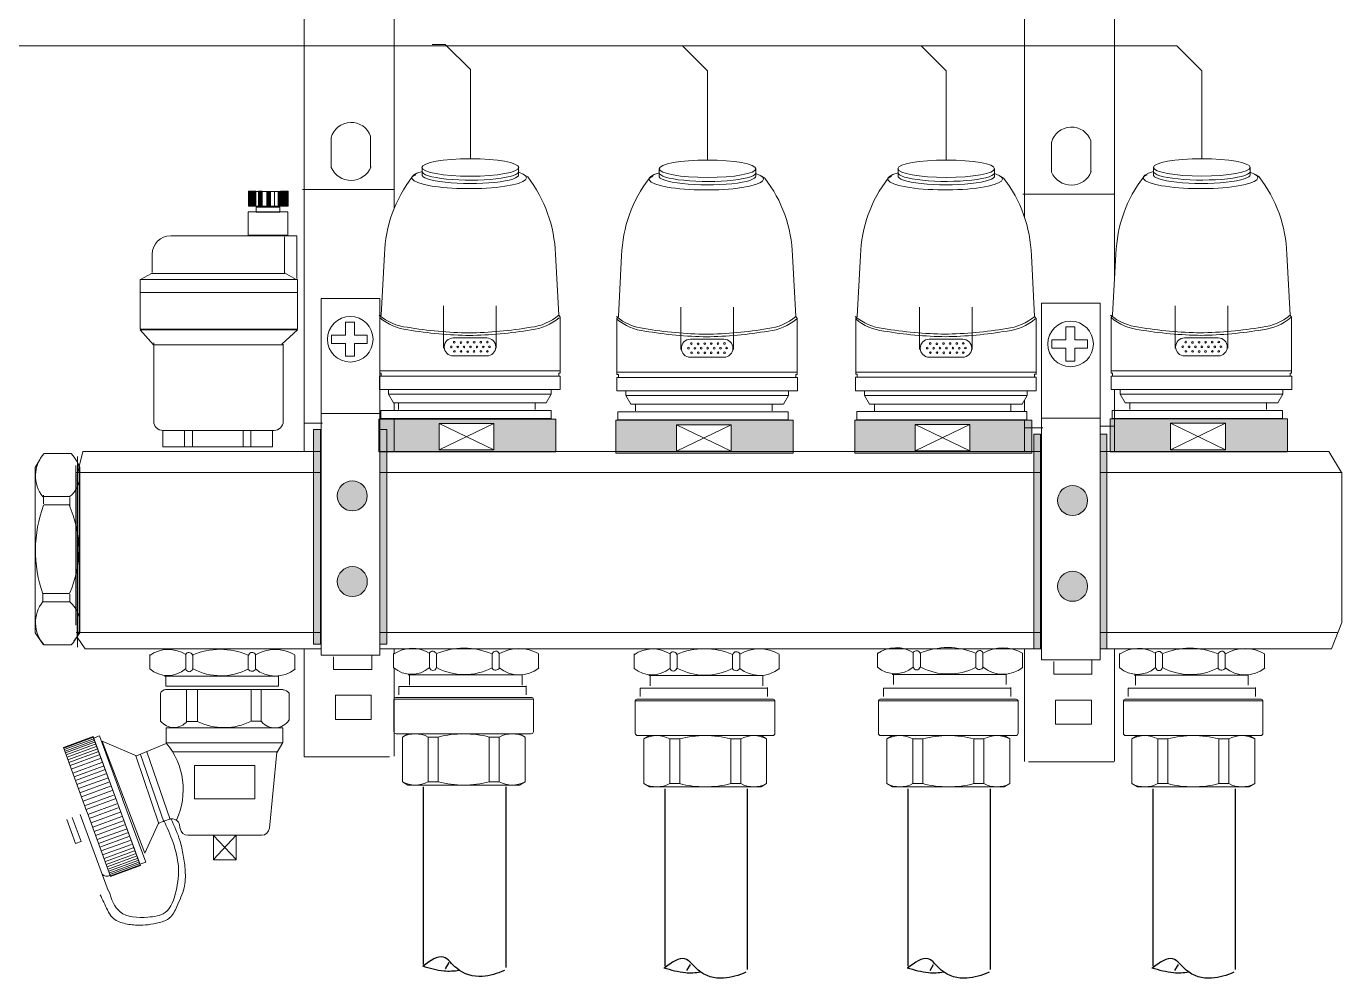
# Model space of a CAD drawing. Header units: millimetres. Extents: x -559267 to 14075, y 0 to 209897.
# Drawn here: x 1522.1 to 1595.4, y 127.4 to 180.5 of the extents above; entities that cross this region are included whole.
import ezdxf

# ---------------------------------------------------------------- set-up
doc = ezdxf.new("R2010")
doc.units = ezdxf.units.MM
doc.layers.add('Обвязка коллекторов для теплого пола_dwg', color=8, linetype='Continuous', lineweight=9)

# ---------------------------------------------------------------- blocks, each defined once
blk = doc.blocks.new('Обвязка коллекторов для теплого пола_dwg-499584-Коллектор теплого пола')
at = {"lineweight": 9, "true_color": 0x000000}
for points in [[(-2731.7, -1176.7), (-2731.7, -1117.4), (-2746.4, -1117.4), (-2746.4, -1176.7)], [(-2717.1, -1176.7), (-2717.1, -1117.4), (-2731.7, -1117.4), (-2731.7, -1176.7)], [(-2706.1, -1176.7), (-2691.5, -1176.7), (-2691.5, -1117.4), (-2706.1, -1117.4)], [(-2658.5, -1178.2), (-2658.5, -1118.9), (-2673.1, -1118.9), (-2673.1, -1178.2)], [(-2628.5, -1177.4), (-2588.2, -1176.7), (-2588.2, -1118.2), (-2628.5, -1118.2)], [(-2603.6, -1176.7), (-2603.6, -1117.4), (-2618.2, -1117.4), (-2618.2, -1176.7)], [(-2588.2, -1176.7), (-2588.2, -1117.4), (-2602.8, -1117.4), (-2602.8, -1176.7)]]:
    blk.add_hatch(color=18, dxfattribs=at).paths.add_polyline_path(points)
h = blk.add_hatch(color=18, dxfattribs=at)
h.paths.add_polyline_path([(-2226.3, -2158.3), (-1518.6, -2158.3), (-1518.6, -2027.4), (-2226.3, -2027.4)])
h.paths.add_polyline_path([(-1766.4, -2150), (-1984.9, -2150), (-1984.9, -2044.7), (-1766.4, -2044.7)])
h = blk.add_hatch(color=18, dxfattribs=at)
h.paths.add_polyline_path([(-571.6, -2163.6), (-571.6, -2032.6), (-1279.2, -2032.6), (-1279.2, -2163.6), (-995.6, -2163.6)])
h.paths.add_polyline_path([(-995.6, -2155.3), (-1037.8, -2155.3), (-1037.8, -2050), (-819.3, -2050), (-819.3, -2155.3)])
h = blk.add_hatch(color=18, dxfattribs=at)
h.paths.add_polyline_path([(382.1, -2163.3), (382.1, -2032.4), (-325.6, -2032.4), (-325.6, -2163.3)])
h.paths.add_polyline_path([(134.3, -2155), (-84.2, -2155), (-84.2, -2049.7), (134.3, -2049.7)])
h = blk.add_hatch(color=18, dxfattribs=at)
h.paths.add_polyline_path([(694.7, -2158.1), (1402.4, -2158.1), (1402.4, -2027.1), (694.7, -2027.1)])
h.paths.add_polyline_path([(936.1, -2149.8), (936.1, -2044.5), (1154.6, -2044.5), (1154.6, -2149.8)])
h = blk.add_hatch(color=18, dxfattribs=at)
h.paths.add_polyline_path([(-2222.1, -2926.1), (-2194.6, -2926.1), (-2194.6, -2069.3), (-2222.1, -2069.3), (-2222.1, -2526.7)])
h.paths.add_polyline_path([(-2487, -2926.1), (-2459.5, -2926.1), (-2459.5, -2069.3), (-2487, -2069.3), (-2487, -2526.7)])
h.paths.add_polyline_path([(-2331.8, -2736.6), (-2316.3, -2734.6), (-2301.9, -2728.6), (-2289.5, -2719.1), (-2279.9, -2706.7), (-2274, -2692.2), (-2271.9, -2676.7), (-2274, -2661.2), (-2279.9, -2646.8), (-2289.5, -2634.4), (-2301.9, -2624.8), (-2316.3, -2618.9), (-2331.8, -2616.8), (-2347.3, -2618.9), (-2361.8, -2624.8), (-2374.2, -2634.4), (-2383.7, -2646.8), (-2389.7, -2661.2), (-2391.7, -2676.7), (-2389.7, -2692.2), (-2383.7, -2706.7), (-2374.2, -2719.1), (-2361.8, -2728.6), (-2347.3, -2734.6)])
h.paths.add_polyline_path([(-2331.9, -2394.1), (-2316.4, -2392.1), (-2301.9, -2386.1), (-2289.5, -2376.6), (-2280, -2364.2), (-2274, -2349.7), (-2272, -2334.2), (-2274, -2318.7), (-2280, -2304.3), (-2289.5, -2291.9), (-2301.9, -2282.4), (-2316.4, -2276.4), (-2331.9, -2274.3), (-2347.4, -2276.4), (-2361.8, -2282.4), (-2374.2, -2291.9), (-2383.7, -2304.3), (-2389.7, -2318.7), (-2391.7, -2334.2), (-2389.7, -2349.7), (-2383.7, -2364.2), (-2374.2, -2376.6), (-2361.8, -2386.1), (-2347.4, -2392.1)])
h = blk.add_hatch(color=18, dxfattribs=at)
h.paths.add_polyline_path([(654.4, -2944.7), (681.8, -2944.7), (681.8, -2088), (654.4, -2088), (654.4, -2526.7)])
h.paths.add_polyline_path([(389.5, -2944.7), (416.9, -2944.7), (416.9, -2088), (389.5, -2088), (389.5, -2526.7)])
h.paths.add_polyline_path([(544.6, -2755.3), (560.1, -2753.2), (574.6, -2747.3), (587, -2737.7), (596.5, -2725.3), (602.5, -2710.9), (604.5, -2695.4), (602.5, -2679.9), (596.5, -2665.4), (587, -2653), (574.6, -2643.5), (560.1, -2637.5), (544.6, -2635.5), (529.1, -2637.5), (514.7, -2643.5), (502.3, -2653), (492.7, -2665.4), (486.8, -2679.9), (484.7, -2695.4), (486.8, -2710.9), (492.7, -2725.3), (502.3, -2737.7), (514.7, -2747.3), (529.1, -2753.2)])
h.paths.add_polyline_path([(544.6, -2412.8), (560.1, -2410.8), (574.5, -2404.8), (586.9, -2395.3), (596.4, -2382.9), (602.4, -2368.4), (604.5, -2352.9), (602.4, -2337.4), (596.4, -2323), (586.9, -2310.6), (574.5, -2301), (560.1, -2295.1), (544.6, -2293), (529.1, -2295.1), (514.6, -2301), (502.2, -2310.6), (492.7, -2323), (486.7, -2337.4), (484.7, -2352.9), (486.7, -2368.4), (492.7, -2382.9), (502.2, -2395.3), (514.6, -2404.8), (529.1, -2410.8)])
at = {"color": 18, "lineweight": 18, "true_color": 0x000000}
for p, q in [((-2524, -2157.1), (-2524, 958.6)), ((712, 958.6), (712, -1475.9)), ((352.5, -1221.1), (352.5, 734.9)), ((-2164.5, 491.2), (-2164.5, -1185.5)), ((-2416.3, -902.9), (-2416.3, -1023.4)), ((-2258.6, -898.6), (-2258.6, -1021.2)), ((460.1, -921.6), (460.1, -1042)), ((617.8, -917.2), (617.8, -1039.8)), ((-2053.3, -1053.2), (-2053.3, -1021.3)), ((-1667.5, -1053.3), (-1667.5, -1022.2)), ((-1106.3, -1058.4), (-1106.3, -1026.5)), ((-720.4, -1058.5), (-720.4, -1027.4)), ((-152.6, -1058.2), (-152.6, -1026.2)), ((233.2, -1058.3), (233.2, -1027.2)), ((867.7, -1053), (867.7, -1021)), ((1253.5, -1053.1), (1253.5, -1022)), ((-2078.8, -1052.2), (-2092.6, -1060.4)), ((-1645.2, -1052.2), (-1631.4, -1060.4)), ((-1131.8, -1057.5), (-1145.6, -1065.7)), ((-698.2, -1057.5), (-684.4, -1065.7)), ((-178.1, -1057.2), (-191.9, -1065.4)), ((255.5, -1057.2), (269.3, -1065.4)), ((842.2, -1052), (828.4, -1060.2)), ((1275.8, -1052), (1289.6, -1060.2)), ((-2164.4, -1110.9), (-2530.3, -1110.9)), ((712, -1129.6), (346.1, -1129.6)), ((-2602.1, -1446.9), (-2602.1, -1299.5)), ((-3130.8, -1442.7), (-3130.8, -1368.9)), ((-2603.1, -1443.9), (-2555.7, -1470.5)), ((-2552.4, -1522.3), (-3180.3, -1522.3)), ((-1967, -1575.6), (-1967, -1744.8)), ((-1757, -1575.6), (-1757, -1744.8)), ((954, -1575.3), (954, -1744.5)), ((1164, -1575.3), (1164, -1744.5)), ((-1020, -1580.8), (-1020, -1750)), ((-810, -1580.8), (-810, -1750)), ((-66.3, -1580.5), (-66.3, -1749.8)), ((143.7, -1580.5), (143.7, -1749.8)), ((-3125.1, -1723.3), (-3125.1, -2036.3)), ((-2607.7, -1728.4), (-2607.7, -2036.3)), ((-1794.7, -1703.8), (-1928.9, -1703.8)), ((-847.6, -1709), (-981.9, -1709)), ((106, -1708.7), (-28.2, -1708.7)), ((1126.4, -1703.5), (992.1, -1703.5)), ((-1794.7, -1775.5), (-1928.9, -1775.5)), ((-847.6, -1780.8), (-981.9, -1780.8)), ((106, -1780.5), (-28.2, -1780.5)), ((1126.4, -1775.3), (992.1, -1775.3)), ((-2221.5, -1834.8), (-1817.1, -1834.8)), ((-1502.5, -1834.8), (-1906.9, -1834.8)), ((699.5, -1834.5), (1103.9, -1834.5)), ((1418.5, -1834.5), (1014.1, -1834.5)), ((-1274.5, -1840), (-870.1, -1840)), ((-555.5, -1840), (-959.9, -1840)), ((-320.8, -1839.7), (83.6, -1839.7)), ((398.2, -1839.7), (-6.2, -1839.7)), ((712, -1909.2), (712, -2157.1)), ((-2164.5, -1962.5), (-2164.5, -1993)), ((-2147.7, -1961.7), (-2147.7, -1989.5)), ((-1602.2, -1989.5), (-1602.2, -1961.7)), ((-1200.7, -1966.9), (-1200.7, -1994.8)), ((-655.1, -1994.8), (-655.1, -1966.9)), ((-247, -1966.7), (-247, -1994.5)), ((298.5, -1994.5), (298.5, -1966.7)), ((352.5, -1998), (352.5, -1952.1)), ((773.3, -1961.4), (773.3, -1989.3)), ((1318.8, -1989.3), (1318.8, -1961.4)), ((-2451.1, -2044.5), (-2523.7, -2044.5)), ((-2223.4, -2005.7), (-2453.2, -2005.7)), ((-2164.5, -2025.7), (-2164.5, -2157.1)), ((-1984.9, -2044.7), (-1766.4, -2150)), ((352.5, -2157.1), (352.5, -2030.7)), ((653, -2024.3), (423.3, -2024.3)), ((936.1, -2044.5), (1154.6, -2149.8)), ((-3088.3, -2073.2), (-2644.5, -2073.2)), ((-3002.3, -2072.6), (-3002.3, -2137.4)), ((-2970.2, -2074.3), (-2970.2, -2137.9)), ((-2768.2, -2073.2), (-2768.2, -2138.5)), ((-2736.7, -2072.6), (-2736.7, -2138.5)), ((-1037.8, -2050), (-819.3, -2155.3)), ((-84.2, -2049.7), (134.3, -2155)), ((425.3, -2063.2), (352.8, -2063.2)), ((712, -2056.3), (655, -2056.3)), ((-3598.9, -2221.2), (-3578.3, -2187.4)), ((-3563.6, -2165), (-3455.2, -2165)), ((-2222.1, -2157.1), (420.4, -2157.1)), ((-3598.8, -2881.9), (-3598.8, -2221)), ((-2456, -2240.3), (-3434.3, -2240.3)), ((-3422, -2879.6), (-3422, -2218.6)), ((420.4, -2240.3), (-2222.1, -2240.3)), ((-3460.2, -2336.9), (-3567.1, -2336.9)), ((-3565.2, -2366.4), (-3565.2, -2331.2)), ((-3459.4, -2378.2), (-3459.4, -2340.6)), ((-3461.9, -2369.8), (-3563.9, -2369.8)), ((-3568, -2758.3), (-3568, -2725.5)), ((-3461.9, -2724.7), (-3567.1, -2724.7)), ((-3460.3, -2757.7), (-3460.3, -2726.1)), ((-3460.2, -2757.6), (-3567.1, -2757.6)), ((-3598.6, -2881.8), (-3565.2, -2929.5)), ((-3434.3, -2879.3), (-2456, -2879.3)), ((-2222.1, -2879.3), (420.4, -2879.3)), ((654.3, -2879.3), (1601.1, -2879.3)), ((-3563.6, -2929.5), (-3455.2, -2929.5)), ((-3140.7, -2968), (-3140.7, -3026.2)), ((-2997.1, -2967), (-2997.1, -3025.2)), ((-2969, -2969), (-2969, -3027.2)), ((-2747.1, -2970), (-2747.1, -3028.2)), ((-2718.9, -2970), (-2718.9, -3028.2)), ((-2561.4, -2970.1), (-2561.4, -3028.3)), ((420.4, -2944.7), (-2222.1, -2944.7)), ((-2167.3, -2963.3), (-2167.3, -3021.5)), ((-2164.5, -2944.7), (-2164.5, -2964.3)), ((-2023.7, -2962.3), (-2023.7, -3020.5)), ((-1995.6, -2964.3), (-1995.6, -3022.5)), ((-1773.7, -2965.3), (-1773.7, -3023.5)), ((-1745.5, -2965.3), (-1745.5, -3023.5)), ((-1587.9, -2965.3), (-1587.9, -3023.5)), ((-1206.6, -2965.6), (-1206.6, -3023.8)), ((-1063, -2964.6), (-1063, -3022.8)), ((-1034.9, -2966.6), (-1034.9, -3024.8)), ((-813, -2967.6), (-813, -3025.8)), ((-784.9, -2967.6), (-784.9, -3025.8)), ((-627.3, -2967.7), (-627.3, -3025.9)), ((-234.9, -2960.9), (-234.9, -3019.1)), ((-91.4, -2959.9), (-91.4, -3018.1)), ((-63.2, -2961.9), (-63.2, -3020.1)), ((158.7, -2962.9), (158.7, -3021.1)), ((186.8, -2962.9), (186.8, -3021.1)), ((344.4, -2963), (344.4, -3021.2)), ((352.5, -3394.5), (352.5, -2944.7)), ((712, -2944.7), (712, -3394.5)), ((732.1, -2963.6), (732.1, -3021.7)), ((875.7, -2962.5), (875.7, -3020.7)), ((903.8, -2964.6), (903.8, -3022.7)), ((1125.7, -2965.6), (1125.7, -3023.8)), ((1153.9, -2965.6), (1153.9, -3023.8)), ((1311.5, -2965.6), (1311.5, -3023.8)), ((-2164.5, -3022.4), (-2164.5, -3374)), ((-2629.5, -3054.3), (-3081.8, -3054.3)), ((-1656.1, -3049.5), (-2108.4, -3049.5)), ((-2103.5, -3089.9), (-2103.5, -3049.2)), ((-1653.7, -3049.2), (-1653.7, -3089.9)), ((-1637.8, -3092.3), (-1637.8, -3129)), ((-695.4, -3051.8), (-1147.7, -3051.8)), ((-1142.9, -3092.2), (-1142.9, -3051.6)), ((-693, -3051.6), (-693, -3092.2)), ((-673.6, -3099.1), (-673.6, -3135.9)), ((276.3, -3047.2), (-176, -3047.2)), ((-171.2, -3087.5), (-171.2, -3046.9)), ((278.7, -3046.9), (278.7, -3087.5)), ((297.4, -3099.1), (297.4, -3135.9)), ((1243.3, -3049.8), (791.1, -3049.8)), ((795.9, -3090.2), (795.9, -3049.5)), ((1245.7, -3049.5), (1245.7, -3090.2)), ((1275.4, -3099.1), (1275.4, -3135.9)), ((-3097.9, -3122.8), (-3097.9, -3233.8)), ((-2607.3, -3108), (-3077.5, -3108)), ((-2695.5, -3107.9), (-2695.5, -3236)), ((-2584.4, -3230.8), (-2584.4, -3121.3)), ((-3365, -3298.2), (-3483.7, -3341.7)), ((-3363.5, -3304), (-3482.2, -3347.5)), ((-3362.9, -3310.8), (-3478.8, -3353.2)), ((-3361.2, -3317.8), (-3477.1, -3360.3)), ((-3358.6, -3325.6), (-3474.5, -3368.1)), ((-3355.1, -3335.3), (-3471, -3377.7)), ((-3351.7, -3345.3), (-3467.6, -3387.8)), ((-3347.5, -3355.9), (-3463.4, -3398.4)), ((-3152.7, -3355.8), (-3059.5, -3626.9)), ((-2631.4, -3356.5), (-3049.5, -3356.5)), ((-2633.5, -3358.3), (-2662.9, -3661.3)), ((-2632.2, -3357.3), (-2609.1, -3319.3)), ((-3342.7, -3368.9), (-3458.6, -3411.4)), ((-3338.7, -3383.4), (-3454.6, -3425.8)), ((-3332.4, -3398.9), (-3448.3, -3441.4)), ((-3327.1, -3414.1), (-3443, -3456.6)), ((-3196.9, -3372.5), (-3104.9, -3643.6)), ((-3177.8, -3366.5), (-3084.6, -3635.2)), ((708.9, -3395.6), (367.9, -3395.6)), ((-3321.5, -3428.7), (-3437.4, -3471.1)), ((-3315.5, -3444), (-3431.4, -3486.5)), ((-3309.9, -3460.9), (-3425.8, -3503.4)), ((-3303.5, -3477.1), (-3419.4, -3519.6)), ((-3296.9, -3493.7), (-3412.8, -3536.2)), ((-3291.2, -3510.6), (-3407.1, -3553.1)), ((-3285.5, -3529), (-3401.4, -3571.5)), ((-3278.8, -3544.6), (-3394.7, -3587.1)), ((-3271.7, -3563.9), (-3387.6, -3606.4)), ((-3306.8, -3910.4), (-3418, -3606.9)), ((-3266.7, -3580.2), (-3382.6, -3622.6)), ((-3259.2, -3597.9), (-3375.1, -3640.4)), ((-3252.7, -3614.5), (-3368.6, -3657)), ((-3247, -3631.4), (-3362.9, -3673.9)), ((-3241.4, -3647.9), (-3357.3, -3690.4)), ((-3234.7, -3664.5), (-3350.6, -3706.9)), ((-3019.2, -3663.4), (-3021.5, -3649.6)), ((-3229.4, -3680), (-3345.3, -3722.5)), ((-3224.3, -3694.7), (-3340.2, -3737.2)), ((-3218.5, -3709.8), (-3334.4, -3752.3)), ((-3213.2, -3725.7), (-3329.1, -3768.2)), ((-2693.8, -3689.3), (-2988.6, -3689.3)), ((-2885.5, -3690), (-2795.1, -3786.7)), ((-3207, -3739.4), (-3322.9, -3781.8)), ((-3202.2, -3752.3), (-3318.1, -3794.8)), ((-3198.6, -3763.2), (-3314.5, -3805.7)), ((-3194.7, -3773), (-3310.6, -3815.5)), ((-3191.1, -3782.7), (-3307, -3825.1)), ((-3188, -3790.3), (-3303.9, -3832.8)), ((-3184.8, -3796.8), (-3300.7, -3839.3)), ((-3180.9, -3802.3), (-3299.6, -3845.8)), ((-3178.3, -3807.7), (-3297, -3851.2))]:
    blk.add_line(p, q, dxfattribs=at)
at = {"color": 18, "lineweight": 9, "true_color": 0x000000}
for p, q in [((-3428.9, -2176.4), (-3428.9, -2558.4)), ((-3419.8, -2277.4), (-3419.8, -2330.6)), ((-3428.9, -2938.7), (-3428.9, -2556.7)), ((-3419.8, -2819.9), (-3419.8, -2766.7)), ((-2158.8, -3139.1), (-1886.6, -3139.1)), ((-1615.3, -3139.1), (-1887.5, -3139.1)), ((-1194.7, -3146), (-922.5, -3146)), ((-651.1, -3146), (-923.3, -3146)), ((-223.6, -3146), (48.6, -3146)), ((319.9, -3146), (47.7, -3146)), ((754.3, -3146), (1026.5, -3146)), ((1297.9, -3146), (1025.7, -3146)), ((-2156.5, -3284.5), (-1886.3, -3284.5)), ((-1617.6, -3284.5), (-1887, -3284.5)), ((-1192.3, -3291.4), (-922.2, -3291.4)), ((-653.4, -3291.4), (-922.9, -3291.4)), ((-221.3, -3291.4), (48.9, -3291.4)), ((317.6, -3291.4), (48.2, -3291.4)), ((756.6, -3291.4), (1026.8, -3291.4)), ((1295.6, -3291.4), (1026.1, -3291.4))]:
    blk.add_line(p, q, dxfattribs=at)
at = {"color": 160, "lineweight": 30}
for p, q in [((-2048.2, -3496.7), (-2048.2, -4205.8)), ((-1719.4, -3496.7), (-1719.4, -4218)), ((-1084.1, -3503.6), (-1084.1, -4212.6)), ((-755.2, -3503.6), (-755.2, -4224.9)), ((-113, -3503.6), (-113, -4212.6)), ((215.8, -3503.6), (215.8, -4224.9)), ((864.9, -3503.6), (864.9, -4212.6)), ((1193.7, -3503.6), (1193.7, -4224.9)), ((-1959.8, -4222.8), (-1945.6, -4198.1)), ((-995.7, -4229.6), (-981.4, -4205)), ((-24.6, -4229.6), (-10.4, -4205)), ((953.3, -4229.6), (967.5, -4205))]:
    blk.add_line(p, q, dxfattribs=at)
at = {"color": 4, "ltscale": 2}
for points in [[(-3668.5, -537.2), (960.5, -537.2), (1060.5, -637.2), (1060.5, -987.8)], [(-1860.5, -988.1), (-1860.5, -632.2), (-1960.5, -532.2), (-2012.6, -532.2)], [(-913.5, -993.3), (-913.5, -637.4), (-1013.5, -537.4), (-1065.5, -537.4)], [(40.2, -993), (40.2, -637.2), (-59.8, -537.2), (-111.9, -537.2)]]:
    blk.add_lwpolyline(points, dxfattribs=at)
at = {"color": 18, "lineweight": 18, "true_color": 0x000000, "flags": 128}
for points in [[(-2717.1, -1117.4), (-2717.1, -1177.4), (-2731.7, -1177.4), (-2731.7, -1117.4), (-2746.4, -1117.4), (-2746.4, -1177.4), (-2731.7, -1177.4), (-2731.7, -1117.4)], [(-2588.2, -1118.2), (-2745.7, -1118.2), (-2745.7, -1177.4), (-2588.2, -1177.4)], [(-2691.5, -1117.4), (-2706.1, -1117.4), (-2706.1, -1177.4), (-2691.5, -1177.4)], [(-2658.5, -1118.9), (-2673.1, -1118.9), (-2673.1, -1178.9), (-2658.5, -1178.9)], [(-2628.5, -1118.2), (-2643.1, -1118.2), (-2643.1, -1178.2), (-2628.5, -1178.2)], [(-2603.6, -1117.4), (-2618.2, -1117.4), (-2618.2, -1177.4), (-2603.6, -1177.4)], [(-2588.2, -1117.4), (-2602.8, -1117.4), (-2602.8, -1177.4), (-2588.2, -1177.4)], [(-2589.5, -1200.6), (-2747.4, -1200.6), (-2747.4, -1293.2), (-2589.5, -1293.2)], [(-2621.1, -1181.8), (-2715.6, -1181.8), (-2715.6, -1200.9), (-2621.1, -1200.9)], [(-2551.2, -1470.8), (-3179.5, -1470.8), (-3179.5, -1668.9), (-2551.2, -1668.9)], [(-2222.1, -1546), (-2456, -1546), (-2456, -2970.8), (-2222.1, -2970.8)], [(654.4, -1564.6), (420.4, -1564.6), (420.4, -2989.5), (654.4, -2989.5)], [(-2358.4, -1726), (-2358.4, -1777), (-2323.3, -1777), (-2323.3, -1726), (-2271.9, -1726), (-2271.9, -1692.6), (-2323.3, -1692.6), (-2323.3, -1641), (-2358.4, -1641), (-2358.4, -1692.6), (-2414.9, -1692.6), (-2414.9, -1726)], [(518, -1744.6), (518, -1795.7), (553.1, -1795.7), (553.1, -1744.6), (604.5, -1744.6), (604.5, -1711.3), (553.1, -1711.3), (553.1, -1659.6), (518, -1659.6), (518, -1711.3), (461.5, -1711.3), (461.5, -1744.6)], [(-1538.3, -1993), (-2218.1, -1993), (-2218.1, -2025.7), (-1538.3, -2025.7)], [(1382.7, -1992.7), (702.9, -1992.7), (702.9, -2025.5), (1382.7, -2025.5)], [(-1518.6, -2027.4), (-2226.3, -2027.4), (-2226.3, -2158.3), (-1518.6, -2158.3)], [(-571.6, -2032.6), (-1279.2, -2032.6), (-1279.2, -2163.6), (-571.6, -2163.6)], [(-591.2, -1998.2), (-1271.1, -1998.2), (-1271.1, -2031), (-591.2, -2031)], [(382.1, -2032.4), (-325.6, -2032.4), (-325.6, -2163.3), (382.1, -2163.3)], [(362.4, -1998), (-317.4, -1998), (-317.4, -2030.7), (362.4, -2030.7)], [(1402.4, -2027.1), (694.7, -2027.1), (694.7, -2158.1), (1402.4, -2158.1)], [(-2459.5, -2069.3), (-2487, -2069.3), (-2487, -2926.1), (-2459.5, -2926.1)], [(-2194.6, -2069.3), (-2222.1, -2069.3), (-2222.1, -2926.1), (-2194.6, -2926.1)], [(416.9, -2088), (389.5, -2088), (389.5, -2944.7), (416.9, -2944.7)], [(681.8, -2088), (654.3, -2088), (654.3, -2944.7), (681.8, -2944.7)], [(-2255.9, -3130.7), (-2399.4, -3130.7), (-2399.4, -3227.2), (-2255.9, -3227.2)], [(620.5, -3149.4), (477, -3149.4), (477, -3245.9), (620.5, -3245.9)], [(-2609, -3261), (-3075.5, -3261), (-3075.5, -3320.5), (-2609, -3320.5)], [(-2721.6, -3411.1), (-2962.3, -3411.1), (-2962.3, -3543.7), (-2721.6, -3543.7)]]:
    blk.add_lwpolyline(points, close=True, dxfattribs=at)
for points in [[(-3057.2, -1295.3), (-2553.7, -1295.3), (-2553.7, -1465.8)], [(-2222, -1844.8), (-2222, -1620.7), (-2216.4, -1613.3), (-2203.3, -1369.2)], [(-1502, -1844.8), (-1502, -1620.7), (-1507.7, -1613.3), (-1520.7, -1369.2)], [(-1275, -1850.1), (-1275, -1625.9), (-1269.3, -1618.6), (-1256.3, -1374.5)], [(-555, -1850.1), (-555, -1625.9), (-560.6, -1618.6), (-573.7, -1374.5)], [(-321.3, -1849.8), (-321.3, -1625.7), (-315.7, -1618.3), (-302.6, -1374.2)], [(398.7, -1849.8), (398.7, -1625.7), (393, -1618.3), (380, -1374.2)], [(699, -1844.6), (699, -1620.5), (704.6, -1613.1), (717.7, -1369)], [(1419, -1844.6), (1419, -1620.5), (1413.3, -1613.1), (1400.3, -1369)], [(-2601.7, -1446.8), (-3133.4, -1446.8), (-3177.9, -1470.5)], [(-2609.1, -1730.6), (-3125.3, -1730.6), (-3179.5, -1670.8), (-2551.2, -1670.8), (-2612.9, -1728.7)], [(-1797.1, -1856), (-2222.6, -1856), (-2222.6, -1909.4), (-1820.8, -1909.4)], [(-2222.2, -1843.9), (-2216.4, -1843.9), (-2216.4, -1856)], [(-1927, -1856), (-1501.4, -1856), (-1501.4, -1909.4), (-1903.2, -1909.4)], [(-1501.8, -1843.9), (-1507.7, -1843.9), (-1507.7, -1856)], [(-850, -1861.2), (-1275.6, -1861.2), (-1275.6, -1914.7), (-873.8, -1914.7)], [(-1275.1, -1849.2), (-1269.3, -1849.2), (-1269.3, -1861.2)], [(-979.9, -1861.2), (-554.4, -1861.2), (-554.4, -1914.7), (-956.2, -1914.7)], [(-554.8, -1849.2), (-560.6, -1849.2), (-560.6, -1861.2)], [(103.6, -1860.9), (-321.9, -1860.9), (-321.9, -1914.4), (79.9, -1914.4)], [(-321.5, -1848.9), (-315.7, -1848.9), (-315.7, -1860.9)], [(-26.2, -1860.9), (399.3, -1860.9), (399.3, -1914.4), (-2.5, -1914.4)], [(398.9, -1848.9), (393.1, -1848.9), (393.1, -1860.9)], [(1123.9, -1855.7), (698.4, -1855.7), (698.4, -1909.2), (1100.2, -1909.2)], [(698.8, -1843.7), (704.6, -1843.7), (704.6, -1855.7)], [(994.1, -1855.7), (1419.6, -1855.7), (1419.6, -1909.2), (1017.8, -1909.2)], [(1419.2, -1843.7), (1413.4, -1843.7), (1413.4, -1855.7)], [(-2186.9, -1909.4), (-2186.9, -1928.1), (-1843.1, -1928.1)], [(-2186.9, -1928.1), (-2166.8, -1962.5), (-1742.4, -1962.5)], [(-1537.1, -1928.1), (-1557.2, -1962.5), (-1981.6, -1962.5)], [(-1537.1, -1909.4), (-1537.1, -1928.1), (-1880.9, -1928.1)], [(-1239.9, -1914.7), (-1239.9, -1933.3), (-896.1, -1933.3)], [(-1239.9, -1933.3), (-1219.7, -1967.7), (-795.4, -1967.7)], [(-590.1, -1933.3), (-610.2, -1967.7), (-1034.6, -1967.7)], [(-590.1, -1914.7), (-590.1, -1933.3), (-933.9, -1933.3)], [(-286.2, -1914.4), (-286.2, -1933.1), (57.6, -1933.1)], [(-286.2, -1933.1), (-266.1, -1967.5), (158.3, -1967.5)], [(363.6, -1933.1), (343.5, -1967.5), (-80.9, -1967.5)], [(363.6, -1914.4), (363.6, -1933.1), (19.8, -1933.1)], [(734.1, -1909.2), (734.1, -1927.8), (1077.9, -1927.8)], [(734.1, -1927.8), (754.2, -1962.2), (1178.6, -1962.2)], [(1383.9, -1927.8), (1363.8, -1962.2), (939.4, -1962.2)], [(1383.9, -1909.2), (1383.9, -1927.8), (1040.1, -1927.8)], [(-1766.4, -2044.7), (-1984.9, -2044.7), (-1984.9, -2150), (-1766.4, -2150), (-1766.4, -2044.7), (-1984.9, -2150)], [(1154.6, -2044.5), (936.1, -2044.5), (936.1, -2149.8), (1154.6, -2149.8), (1154.6, -2044.5), (936.1, -2149.8)], [(-2650, -2076), (-2650, -2138.5), (-3088.4, -2138.5), (-3088.4, -2073.2)], [(-819.3, -2050), (-1037.8, -2050), (-1037.8, -2155.3), (-819.3, -2155.3), (-819.3, -2050), (-1037.8, -2155.3)], [(134.3, -2049.7), (-84.2, -2049.7), (-84.2, -2155), (134.3, -2155), (134.3, -2049.7), (-84.2, -2155)], [(-3443.4, -2914.9), (-3419.7, -2881.1), (-3419.7, -2217.7), (-3432.5, -2194.7)], [(-2456, -2944.7), (-3398.6, -2944.7), (-3430.7, -2898.5), (-3430.7, -2248.6), (-3407.8, -2157.1), (-2456, -2157.1)], [(654.3, -2157.1), (1568.5, -2157.1), (1618.1, -2240.3), (654.3, -2240.3)], [(1619.2, -2239.9), (1619.2, -2839.4), (1578, -2944.7), (654.3, -2944.7)], [(-2182.8, -3376.9), (-2524, -3376.9), (-2524, -2944.7)], [(-2254.4, -2971.2), (-2254.4, -3027.1), (-2406.6, -3027.1), (-2406.6, -2977.4)], [(622, -2989.9), (622, -3045.7), (469.9, -3045.7), (469.9, -2996.1)], [(-2627.1, -3054), (-2627.1, -3094.6), (-3076.9, -3094.6), (-3076.9, -3054)], [(-2146.1, -3129), (-2146.1, -3094.8), (-1637.8, -3094.8)], [(-2950.3, -3107.9), (-2950.3, -3235.2), (-2993.6, -3235.2), (-2993.6, -3107.9)], [(-2735.7, -3107.2), (-2735.7, -3233.8), (-2696.2, -3233.8)], [(-1181.9, -3135.9), (-1181.9, -3101.7), (-673.6, -3101.7)], [(-210.9, -3135.9), (-210.9, -3101.7), (297.4, -3101.7)], [(767, -3135.9), (767, -3101.7), (1275.4, -3101.7)], [(-3391.5, -3596.5), (-3485.8, -3339.4), (-3366.3, -3295.6), (-3272, -3552.8)], [(-3272.5, -3552.9), (-3364.8, -3301.2), (-3341.7, -3292.7), (-3249.4, -3544.5)], [(-3062.5, -3625.5), (-3105.8, -3641), (-3160.7, -3761.5), (-3331.4, -3314.2), (-3193, -3372.6), (-3074.8, -3323.7)], [(-3391.3, -3597.2), (-3297.1, -3854.3), (-3177.6, -3810.5), (-3271.8, -3553.4)], [(-3272.3, -3553.5), (-3180, -3805.3), (-3156.9, -3796.9), (-3249.2, -3545.1)], [(-3472.5, -3626.9), (-3437.6, -3722.3), (-3415.2, -3714.1), (-3450.2, -3618.7)], [(-2795.1, -3688.9), (-2885.5, -3688.9), (-2885.5, -3787.8), (-2795.1, -3787.8), (-2795.1, -3688.9), (-2885.5, -3785.6)]]:
    blk.add_lwpolyline(points, dxfattribs=at)
at = {"color": 18, "lineweight": 9, "true_color": 0x000000, "flags": 128}
for points in [[(-3436, -2851.1), (-3436, -2531.7), (-3436, -2212.3)], [(-2165.8, -3275.2), (-2165.8, -3146.1), (-1886.6, -3146.1)], [(-1608.3, -3275.2), (-1608.3, -3146.1), (-1887.5, -3146.1)], [(-1201.6, -3282.1), (-1201.6, -3153), (-922.5, -3153)], [(-644.1, -3282.1), (-644.1, -3153), (-923.3, -3153)], [(-230.6, -3282.1), (-230.6, -3153), (48.6, -3153)], [(326.9, -3282.1), (326.9, -3153), (47.7, -3153)], [(747.3, -3282.1), (747.3, -3153), (1026.5, -3153)], [(1304.9, -3282.1), (1304.9, -3153), (1025.7, -3153)], [(-1886.3, -3489.2), (-2109.7, -3489.2), (-2132, -3476.3), (-2132, -3297.4), (-2109.7, -3284.5)], [(-1988.7, -3476.3), (-2028.6, -3476.3), (-1988.7, -3476.3), (-1988.7, -3297.4), (-2028.6, -3297.4), (-2028.6, -3476.3)], [(-1887, -3489.2), (-1663.7, -3489.2), (-1641.3, -3476.3), (-1641.3, -3297.4), (-1663.7, -3284.5)], [(-1784.7, -3476.3), (-1744.8, -3476.3), (-1784.7, -3476.3), (-1784.7, -3297.4), (-1744.8, -3297.4), (-1744.8, -3476.3)], [(-922.2, -3496.1), (-1145.5, -3496.1), (-1167.9, -3483.2), (-1167.9, -3304.3), (-1145.5, -3291.4)], [(-1024.5, -3483.2), (-1064.4, -3483.2), (-1024.5, -3483.2), (-1024.5, -3304.3), (-1064.4, -3304.3), (-1064.4, -3483.2)], [(-922.9, -3496.1), (-699.5, -3496.1), (-677.2, -3483.2), (-677.2, -3304.3), (-699.5, -3291.4)], [(-820.5, -3483.2), (-780.6, -3483.2), (-820.5, -3483.2), (-820.5, -3304.3), (-780.6, -3304.3), (-780.6, -3483.2)], [(48.9, -3496.1), (-174.5, -3496.1), (-196.8, -3483.2), (-196.8, -3304.3), (-174.5, -3291.4)], [(-53.5, -3483.2), (-93.4, -3483.2), (-53.5, -3483.2), (-53.5, -3304.3), (-93.4, -3304.3), (-93.4, -3483.2)], [(48.2, -3496.1), (271.5, -3496.1), (293.9, -3483.2), (293.9, -3304.3), (271.5, -3291.4)], [(150.5, -3483.2), (190.4, -3483.2), (150.5, -3483.2), (150.5, -3304.3), (190.4, -3304.3), (190.4, -3483.2)], [(1026.8, -3496.1), (803.5, -3496.1), (781.1, -3483.2), (781.1, -3304.3), (803.5, -3291.4)], [(924.5, -3483.2), (884.6, -3483.2), (924.5, -3483.2), (924.5, -3304.3), (884.6, -3304.3), (884.6, -3483.2)], [(1026.1, -3496.1), (1249.5, -3496.1), (1271.8, -3483.2), (1271.8, -3304.3), (1249.5, -3291.4)], [(1168.4, -3483.2), (1168.4, -3304.3), (1128.5, -3304.3), (1128.5, -3483.2), (1168.4, -3483.2), (1128.5, -3483.2)]]:
    blk.add_lwpolyline(points, dxfattribs=at)
at = {"color": 18, "lineweight": 18, "true_color": 0x000000}
for centre, radius in [((-2339.9, -1709), 91), ((536.5, -1727.6), 91), ((-1924.8, -1720.7), 3.37), ((-1897.9, -1721.9), 3.37), ((-1871.3, -1721.1), 3.37), ((-1845.2, -1721.1), 3.37), ((-1818.7, -1720.7), 3.37), ((-1792.6, -1720.3), 3.37), ((-977.8, -1725.9), 3.37), ((-950.8, -1727.2), 3.37), ((-924.3, -1726.3), 3.37), ((-898.2, -1726.3), 3.37), ((-871.6, -1725.9), 3.37), ((-845.5, -1725.5), 3.37), ((-24.1, -1725.7), 3.37), ((2.8, -1726.9), 3.37), ((29.4, -1726.1), 3.37), ((55.5, -1726.1), 3.37), ((82, -1725.7), 3.37), ((108.1, -1725.2), 3.37), ((996.2, -1720.4), 3.37), ((1023.1, -1721.7), 3.37), ((1049.7, -1720.9), 3.37), ((1075.8, -1720.9), 3.37), ((1102.3, -1720.4), 3.37), ((1128.4, -1720), 3.37), ((-1936.6, -1739.2), 3.37), ((-1924, -1757.3), 3.37), ((-1910.9, -1739.6), 3.37), ((-1897.5, -1757.3), 3.37), ((-1885.7, -1739.2), 3.37), ((-1870.9, -1758.2), 3.37), ((-1860, -1739.2), 3.37), ((-1845.6, -1757.7), 3.37), ((-1833.9, -1739.2), 3.37), ((-1818.3, -1757.3), 3.37), ((-1808.6, -1739.6), 3.37), ((-1792.6, -1757.3), 3.37), ((-1784.2, -1738.8), 3.37), ((-989.6, -1744.4), 3.37), ((-976.9, -1762.5), 3.37), ((-963.9, -1744.9), 3.37), ((-950.4, -1762.5), 3.37), ((-938.6, -1744.4), 3.37), ((-923.9, -1763.4), 3.37), ((-912.9, -1744.4), 3.37), ((-898.6, -1763), 3.37), ((-886.8, -1744.4), 3.37), ((-871.2, -1762.5), 3.37), ((-861.5, -1744.9), 3.37), ((-845.5, -1762.5), 3.37), ((-837.1, -1744), 3.37), ((-35.9, -1744.2), 3.37), ((-23.3, -1762.3), 3.37), ((-10.2, -1744.6), 3.37), ((3.2, -1762.3), 3.37), ((15, -1744.2), 3.37), ((29.8, -1763.1), 3.37), ((40.7, -1744.2), 3.37), ((55.1, -1762.7), 3.37), ((66.9, -1744.2), 3.37), ((82.4, -1762.3), 3.37), ((92.1, -1744.6), 3.37), ((108.1, -1762.3), 3.37), ((116.6, -1743.8), 3.37), ((984.4, -1739), 3.37), ((997, -1757.1), 3.37), ((1010.1, -1739.4), 3.37), ((1023.6, -1757.1), 3.37), ((1035.3, -1739), 3.37), ((1050.1, -1757.9), 3.37), ((1061, -1739), 3.37), ((1075.4, -1757.5), 3.37), ((1087.2, -1739), 3.37), ((1102.7, -1757.1), 3.37), ((1112.4, -1739.4), 3.37), ((1128.4, -1757.1), 3.37), ((1136.9, -1738.5), 3.37), ((-2331.9, -2334.2), 59.9), ((544.6, -2352.9), 59.9), ((-2331.8, -2676.7), 59.9), ((544.6, -2695.4), 59.9)]:
    blk.add_circle(centre, radius, dxfattribs=at)
for centre, radius, start, end in [((-2336.5, -925.1), 82.4, 19.0126, 165.4104), ((540, -943.8), 82.4, 19.0126, 165.4104), ((-2336.9, -988.2), 86.3, 203.3167, 337.7789), ((539.5, -1006.9), 86.3, 203.3167, 337.7789), ((-1670.9, -1385.9), 532.7, 142.3442, 178.2067), ((-2053.2, -1385.9), 532.7, 1.7933, 37.6558), ((-723.8, -1391.1), 532.7, 142.3442, 178.2067), ((-1106.1, -1391.1), 532.7, 1.7933, 37.6558), ((229.8, -1390.9), 532.7, 142.3442, 178.2067), ((-152.5, -1390.9), 532.7, 1.7933, 37.6558), ((1250.2, -1385.6), 532.7, 142.3442, 178.2067), ((867.8, -1385.6), 532.7, 1.7933, 37.6558), ((-3057.2, -1368.9), 73.6, 90, 180), ((-2090.6, -1455.8), 206.2, 229.5122, 263.8975), ((-2088.4, -1466), 206.2, 229.5122, 263.8975), ((-1641.4, -1455.8), 206.2, 276.1025, 310.4878), ((-1639.3, -1466), 206.2, 276.1025, 310.4878), ((-1143.5, -1461), 206.2, 229.5122, 263.8975), ((-1141.4, -1471.2), 206.2, 229.5122, 263.8975), ((-694.4, -1461), 206.2, 276.1025, 310.4878), ((-692.2, -1471.2), 206.2, 276.1025, 310.4878), ((-189.9, -1460.8), 206.2, 229.5122, 263.8975), ((-187.7, -1471), 206.2, 229.5122, 263.8975), ((259.3, -1460.8), 206.2, 276.1025, 310.4878), ((261.4, -1471), 206.2, 276.1025, 310.4878), ((830.4, -1455.6), 206.2, 229.5122, 263.8975), ((832.6, -1465.8), 206.2, 229.5122, 263.8975), ((1279.6, -1455.6), 206.2, 276.1025, 310.4878), ((1281.7, -1465.8), 206.2, 276.1025, 310.4878), ((-1841.2, -58.5), 1625.2, 260.3916, 269.1841), ((-1839.1, -68.7), 1625.2, 260.3916, 269.1841), ((-1890.8, -58.5), 1625.2, 270.8159, 279.6084), ((-1888.6, -68.7), 1625.2, 270.8159, 279.6084), ((-894.2, -63.7), 1625.2, 260.3916, 269.1841), ((-892, -73.9), 1625.2, 260.3916, 269.1841), ((-943.7, -63.7), 1625.2, 270.8159, 279.6084), ((-941.6, -73.9), 1625.2, 270.8159, 279.6084), ((59.5, -63.4), 1625.2, 260.3916, 269.1841), ((61.6, -73.6), 1625.2, 260.3916, 269.1841), ((10, -63.4), 1625.2, 270.8159, 279.6084), ((12.1, -73.6), 1625.2, 270.8159, 279.6084), ((1079.8, -58.2), 1625.2, 260.3916, 269.1841), ((1081.9, -68.4), 1625.2, 260.3916, 269.1841), ((1030.3, -58.2), 1625.2, 270.8159, 279.6084), ((1032.4, -68.4), 1625.2, 270.8159, 279.6084), ((-1928.9, -1739.6), 35.9, 90, 270), ((-1794.7, -1739.6), 35.9, 270, 90), ((-981.9, -1744.9), 35.9, 90, 270), ((-847.6, -1744.9), 35.9, 270, 90), ((-28.2, -1744.6), 35.9, 90, 270), ((106, -1744.6), 35.9, 270, 90), ((992.1, -1739.4), 35.9, 90, 270), ((1126.4, -1739.4), 35.9, 270, 90), ((-3088.3, -2036.3), 36.8, 180, 270), ((-2644.5, -2036.3), 36.8, 270, 360), ((-3465.1, -2254.1), 132, 137.545, 219.3985), ((-3535.7, -2248.8), 116.2, 310.7724, 46.1723), ((-3070.7, -2552.3), 526.4, 159.8303, 199.1915), ((-3860.5, -2549.4), 436.1, 336.3419, 24.3099), ((-3465.1, -2840.4), 132, 140.6015, 222.455), ((-3535.7, -2845.7), 116.2, 313.8277, 49.2276), ((-160.5, -3072.2), 131.5, 57.8221, 124.563), ((46.2, -3220.4), 280.5, 66.5881, 113.4119), ((266.1, -3096.8), 155.9, 59.8446, 120.1554), ((-3066.3, -3079.3), 131.5, 57.8221, 124.563), ((-2984.6, -2975.4), 15.8, 23.855, 143.4742), ((-2859.5, -3227.5), 280.5, 66.5881, 113.4119), ((-2732.2, -2973.2), 14.2, 21.1492, 167.3172), ((-2639.6, -3103.9), 155.9, 59.8446, 120.1554), ((-2092.9, -3074.5), 131.5, 57.8221, 124.563), ((-2011.2, -2970.6), 15.8, 23.855, 143.4742), ((-1886.1, -3222.7), 280.5, 66.5881, 113.4119), ((-1758.8, -2968.4), 14.2, 21.1492, 167.3172), ((-1666.2, -3099.1), 155.9, 59.8446, 120.1554), ((-1132.2, -3076.8), 131.5, 57.8221, 124.563), ((-1050.5, -2972.9), 15.8, 23.855, 143.4742), ((-925.5, -3225), 280.5, 66.5881, 113.4119), ((-798.1, -2970.7), 14.2, 21.1492, 167.3172), ((-705.6, -3101.4), 155.9, 59.8446, 120.1554), ((-78.8, -2968.3), 15.8, 23.855, 143.4742), ((173.5, -2966.1), 14.2, 21.1492, 167.3172), ((806.5, -3074.8), 131.5, 57.8221, 124.563), ((888.2, -2970.9), 15.8, 23.855, 143.4742), ((1013.3, -3223), 280.5, 66.5881, 113.4119), ((1140.6, -2968.7), 14.2, 21.1492, 167.3172), ((1233.2, -3099.4), 155.9, 59.8446, 120.1554), ((-3069.2, -2942.4), 109.1, 229.5394, 310.4606), ((-2983.3, -3023.3), 13.2, 189.3754, 350.6246), ((-2857, -2816.1), 236.5, 242.3034, 297.1689), ((-2733.1, -3017.5), 17.2, 215.6542, 332.2302), ((-2638.9, -2925.8), 127.8, 231.2679, 308.0074), ((-2095.8, -2937.7), 109.1, 229.5394, 310.4606), ((-2009.9, -3018.5), 13.2, 189.3754, 350.6246), ((-1883.6, -2811.4), 236.5, 242.3034, 297.1689), ((-1759.7, -3012.8), 17.2, 215.6542, 332.2302), ((-1665.5, -2921.1), 127.8, 231.2679, 308.0074), ((-1135.1, -2940), 109.1, 229.5394, 310.4606), ((-1049.3, -3020.8), 13.2, 189.3754, 350.6246), ((-922.9, -2813.7), 236.5, 242.3034, 297.1689), ((-799, -3015.1), 17.2, 215.6542, 332.2302), ((-704.9, -2923.4), 127.8, 231.2679, 308.0074), ((-163.5, -2935.3), 109.1, 229.5394, 310.4606), ((-77.6, -3016.2), 13.2, 189.3754, 350.6246), ((48.7, -2809), 236.5, 242.3034, 297.1689), ((172.7, -3010.4), 17.2, 215.6542, 332.2302), ((266.8, -2918.7), 127.8, 231.2679, 308.0074), ((803.6, -2937.9), 109.1, 229.5394, 310.4606), ((889.5, -3018.8), 13.2, 189.3754, 350.6246), ((1015.8, -2811.6), 236.5, 242.3034, 297.1689), ((1139.8, -3013), 17.2, 215.6542, 332.2302), ((1233.9, -2921.3), 127.8, 231.2679, 308.0074), ((-3073.6, -3134.5), 27.1, 93.9649, 156.4284), ((-2613.8, -3145.4), 37.7, 38.8714, 80.2355), ((-3044.3, -3191.3), 67.8, 218.766, 320.4218), ((-2844.2, -3018.1), 241.7, 243.9374, 296.855), ((-2641.6, -3194.8), 66.1, 217.6724, 328.5955), ((-3296.3, -3507.1), 289.1, 335.0839, 39.9851), ((-3052.1, -3654.7), 31, 9.4688, 109.7086), ((-2988.6, -3658.3), 31, 189.4688, 270), ((-2693.8, -3658.3), 31, 270, 354.4603), ((-3312.4, -3829.2), 24.1, 221.6115, 303.4397)]:
    blk.add_arc(centre, radius, start, end, dxfattribs=at)
at = {"color": 18, "lineweight": 9, "true_color": 0x000000}
for centre, radius, start, end in [((-2158.8, -3146.1), 6.98, 90, 180), ((-1615.3, -3146.1), 6.98, 0, 90), ((-1194.7, -3153), 6.98, 90, 180), ((-651.1, -3153), 6.98, 0, 90), ((-223.6, -3153), 6.98, 90, 180), ((319.9, -3153), 6.98, 0, 90), ((754.3, -3153), 6.98, 90, 180), ((1297.9, -3153), 6.98, 0, 90), ((-2156.5, -3275.2), 9.3, 180, 270), ((-2080.3, -3394.6), 110.2, 61.9987, 118.0013), ((-1886.3, -3697.1), 412.6, 90, 104.3615), ((-1887, -3697.1), 412.6, 75.6385, 90), ((-1693.1, -3394.6), 110.2, 61.9987, 118.0013), ((-1617.6, -3275.2), 9.3, 270, 0), ((-1192.3, -3282.1), 9.3, 180, 270), ((-1116.1, -3401.5), 110.2, 61.9987, 118.0013), ((-922.2, -3704), 412.6, 90, 104.3615), ((-922.9, -3704), 412.6, 75.6385, 90), ((-728.9, -3401.5), 110.2, 61.9987, 118.0013), ((-653.4, -3282.1), 9.3, 270, 0), ((-221.3, -3282.1), 9.3, 180, 270), ((-145.1, -3401.5), 110.2, 61.9987, 118.0013), ((48.9, -3704), 412.6, 90, 104.3615), ((48.2, -3704), 412.6, 75.6385, 90), ((242.2, -3401.5), 110.2, 61.9987, 118.0013), ((317.6, -3282.1), 9.3, 270, 0), ((756.6, -3282.1), 9.3, 180, 270), ((832.8, -3401.5), 110.2, 61.9987, 118.0013), ((1026.8, -3704), 412.6, 90, 104.3615), ((1026.1, -3704), 412.6, 75.6385, 90), ((1220.1, -3401.5), 110.2, 61.9987, 118.0013), ((1295.6, -3282.1), 9.3, 270, 0)]:
    blk.add_arc(centre, radius, start, end, dxfattribs=at)
at = {"lineweight": 9}
for centre, radius, start, end in [((-2080.3, -3379.1), 110.2, 241.9987, 298.0013), ((-1886.3, -3076.6), 412.6, 255.6385, 270), ((-1887, -3076.6), 412.6, 270, 284.3615), ((-1693.1, -3379.1), 110.2, 241.9987, 298.0013), ((-1116.1, -3385.9), 110.2, 241.9987, 298.0013), ((-922.2, -3083.5), 412.6, 255.6385, 270), ((-922.9, -3083.5), 412.6, 270, 284.3615), ((-728.9, -3385.9), 110.2, 241.9987, 298.0013), ((-145.1, -3385.9), 110.2, 241.9987, 298.0013), ((48.9, -3083.5), 412.6, 255.6385, 270), ((48.2, -3083.5), 412.6, 270, 284.3615), ((242.2, -3385.9), 110.2, 241.9987, 298.0013), ((832.8, -3385.9), 110.2, 241.9987, 298.0013), ((1026.8, -3083.5), 412.6, 255.6385, 270), ((1026.1, -3083.5), 412.6, 270, 284.3615), ((1220.1, -3385.9), 110.2, 241.9987, 298.0013)]:
    blk.add_arc(centre, radius, start, end, dxfattribs=at)
at = {"color": 18, "lineweight": 18, "true_color": 0x000000}
for centre in [(-1860.5, -1022.9), (-913.5, -1028.1), (40.2, -1027.9), (1060.5, -1022.6)]:
    blk.add_ellipse(centre, major_axis=(-193.1, 0), ratio=0.180325, dxfattribs=at)
for centre, major_axis, ratio, start_param, end_param in [((-1865.3, -1064), (228.7, 0), 0.19031, 2.535848, 6.808889), ((-1860.2, -1038.7), (193.1, 0), 0.180325, 3.125838, 6.341333), ((-918.2, -1069.2), (228.7, 0), 0.19031, 2.535848, 6.808889), ((-913.2, -1043.9), (193.1, 0), 0.180325, 3.125838, 6.341333), ((35.4, -1069), (228.7, 0), 0.19031, 2.535848, 6.808889), ((40.5, -1043.7), (193.1, 0), 0.180325, 3.125838, 6.341333), ((1055.7, -1063.8), (228.7, 0), 0.19031, 2.535848, 6.808889), ((1060.6, -1052.1), (193.1, 0), 0.180325, 3.091532, 6.316695), ((1060.8, -1038.5), (193.1, 0), 0.180325, 3.125838, 6.341333), ((-1860.5, -1052.3), (193.1, 0), 0.180325, 3.091532, 6.316695), ((-913.4, -1057.6), (193.1, 0), 0.180325, 3.091532, 6.316695), ((40.3, -1057.3), (193.1, 0), 0.180325, 3.091532, 6.316695)]:
    blk.add_ellipse(centre, major_axis=major_axis, ratio=ratio, start_param=start_param, end_param=end_param, dxfattribs=at)
for points, knots in [([(-3338.5, -3926.9), (-3329.2, -3947.1), (-3314.8, -3978.2), (-3290, -4025.3), (-3243.1, -4043.4), (-3179.3, -4051.8), (-3117.3, -4043.8), (-3054.6, -4023), (-3028.9, -3965.1), (-2999.6, -3904.8), (-2997, -3833.1), (-3006, -3770.4), (-3020.8, -3700.1), (-3042.4, -3653.7), (-3055.4, -3625.8)], [0, 0, 0, 0, 67.350793, 103.633609, 154.669609, 208.474155, 297.380788, 342.340882, 396.353347, 476.281435, 544.86538, 606.167913, 667.036435, 759.108817, 759.108817, 759.108817, 759.108817]), ([(-3305, -3910.2), (-3293.7, -3943.4), (-3269.2, -4015.5), (-3162.2, -4020.6), (-3063.6, -4006.4), (-3031.5, -3909.5), (-3020.6, -3814.6), (-3045, -3718), (-3071.3, -3659.3), (-3084.3, -3630.3)], [0, 0, 0, 0, 96.625904, 209.741917, 280.615056, 377.883678, 475.636188, 573.781168, 669.245792, 669.245792, 669.245792, 669.245792])]:
    blk.add_open_spline(points, degree=3, knots=knots, dxfattribs=at)
at = {"color": 160, "lineweight": 30}
for points, knots in [([(-1724.2, -4229.5), (-1753.2, -4241.7), (-1816.4, -4263.4), (-1910, -4239.9), (-1969.3, -4152), (-2020.5, -4190.8), (-2049.3, -4212.7)], [0.567814, 0.567814, 0.567814, 0.567814, 2.265848, 4.22459, 5.495725, 7.132425, 7.132425, 7.132425, 7.132425]), ([(-760, -4236.4), (-789, -4248.6), (-852.2, -4270.3), (-945.8, -4246.8), (-1005.2, -4158.8), (-1056.3, -4197.7), (-1085.1, -4219.6)], [0.567814, 0.567814, 0.567814, 0.567814, 2.265848, 4.22459, 5.495725, 7.132425, 7.132425, 7.132425, 7.132425]), ([(211, -4236.4), (182, -4248.6), (118.9, -4270.3), (25.2, -4246.8), (-34.1, -4158.8), (-85.3, -4197.7), (-114.1, -4219.6)], [0.567814, 0.567814, 0.567814, 0.567814, 2.265848, 4.22459, 5.495725, 7.132425, 7.132425, 7.132425, 7.132425]), ([(1189, -4236.4), (1160, -4248.6), (1096.8, -4270.3), (1003.2, -4246.8), (943.8, -4158.8), (892.7, -4197.7), (863.9, -4219.6)], [0.567814, 0.567814, 0.567814, 0.567814, 2.265848, 4.22459, 5.495725, 7.132425, 7.132425, 7.132425, 7.132425]), ([(-2051.6, -4211.3), (-2023.1, -4219.9), (-1974.7, -4234.4), (-1925.5, -4231.3), (-1905.2, -4228.5)], [0, 0, 0, 0, 0.71826, 1.216294, 1.216294, 1.216294, 1.216294]), ([(-1087.5, -4218.2), (-1058.9, -4226.8), (-1010.6, -4241.3), (-961.3, -4238.2), (-941.1, -4235.4)], [0, 0, 0, 0, 0.71826, 1.216294, 1.216294, 1.216294, 1.216294]), ([(-116.4, -4218.2), (-87.9, -4226.8), (-39.5, -4241.3), (9.7, -4238.2), (30, -4235.4)], [0, 0, 0, 0, 0.71826, 1.216294, 1.216294, 1.216294, 1.216294]), ([(861.5, -4218.2), (890.1, -4226.8), (938.4, -4241.3), (987.7, -4238.2), (1007.9, -4235.4)], [0, 0, 0, 0, 0.71826, 1.216294, 1.216294, 1.216294, 1.216294])]:
    blk.add_open_spline(points, degree=3, knots=knots, dxfattribs=at)

msp = doc.modelspace()

# ---------------------------------------------------------------- block references
at = {"layer": 'Обвязка коллекторов для теплого пола_dwg', "color": 7, "xscale": 0.01396531374263275, "yscale": 0.01396531374263275, "zscale": 0.01396531374263275}
msp.add_blockref('Обвязка коллекторов для теплого пола_dwg-499584-Коллектор теплого пола', (1572.817, 186.959), dxfattribs=at)

doc.saveas('drawing.dxf')
